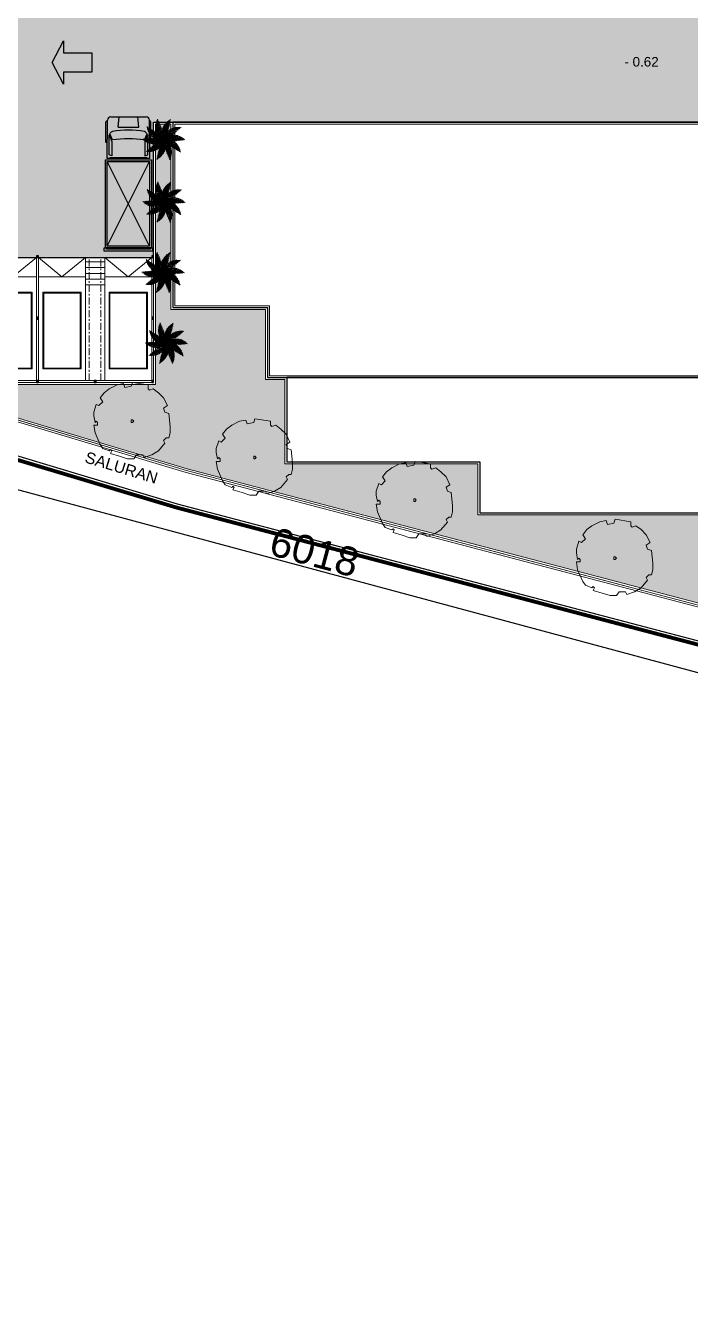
# Model space of a CAD drawing. Header units: inches. Extents: x 139 to 559, y -1 to 295.
# Drawn here: x 195 to 229.7, y 58 to 124.3 of the extents above; entities that cross this region are included whole.
import ezdxf

# ---------------------------------------------------------------- set-up
doc = ezdxf.new("R2010")
doc.units = ezdxf.units.IN
doc.header["$MEASUREMENT"] = 0
doc.linetypes.add('ACAD_ISO10W100', pattern=[18, 12, -3, 0, -3])
doc.layers.get('defpoints').update_dxf_attribs({"color": 1})
for name, color, linetype, lineweight in [('ars', 11, 'Continuous', 0), ('ARSIR BETON', 8, 'Continuous', 5), ('ARSIR KOLOM', 8, 'Continuous', 13), ('ATAP', 3, 'Continuous', 20), ('DINDING2', 146, 'Continuous', 5), ('KOL', 1, 'Continuous', 30), ('lan', 7, 'Continuous', 15), ('NOT', 7, 'Continuous', 20), ('POHON', 98, 'Continuous', 5), ('RUMPUT', 93, 'Continuous', 0), ('SANITAIR', 15, 'Continuous', 9), ('u', 6, 'Continuous', 20)]:
    doc.layers.add(name, color=color, linetype=linetype, lineweight=lineweight)
for name, color, linetype in [('batas', 6, 'Continuous'), ('dinding', 3, 'Continuous'), ('FURNITURE', 68, 'Continuous'), ('LANTAI', 57, 'Continuous')]:
    doc.layers.add(name, color=color, linetype=linetype)
doc.layers.add('POLYLINE TPAK', color=4, linetype='Continuous', lineweight=20, plot=False)
doc.styles.get("Standard").update_dxf_attribs({"font": 'arial.ttf'})
doc.dimstyles.new('sk-100 (SITE)', dxfattribs={"dimtxt": 1.5, "dimasz": 0.2, "dimexe": 0.2, "dimexo": 0, "dimgap": 0.1, "dimtad": 1, "dimdec": 0, "dimlfac": 100, "dimzin": 0, "dimdsep": 46, "dimtxsty": 'Standard', "dimblk": 'OBLIQUE', "dimcen": 0.09, "dimadec": 0, "dimazin": 0, "dimtfac": 1, "dimtdec": 0, "dimtofl": 0, "dimtmove": 0, "dimatfit": 3, "dimldrblk": 'OBLIQUE', "dimfxl": 1, "dimtolj": 1, "dimtzin": 0, "dimarcsym": 0})

# ---------------------------------------------------------------- blocks, each defined once
blk = doc.blocks.new('_Oblique')
at = {"color": 0, "linetype": 'ByBlock', "lineweight": -2}
blk.add_line((-0.5, -0.5), (0.5, 0.5), dxfattribs=at)
blk = doc.blocks.new('*D206')
at = {"layer": 'defpoints', "color": 0}
for p in [(181.172, 105.258), (239.286, 89.634), (238.907, 88.227)]:
    blk.add_point(p, dxfattribs=at)
at = {"layer": 'u', "color": 0, "lineweight": -2}
for p, q in [((181.172, 105.258), (180.741, 103.658)), ((180.793, 103.851), (238.907, 88.227)), ((239.286, 89.634), (238.855, 88.034))]:
    blk.add_line(p, q, dxfattribs=at)
at = {"layer": 'u', "color": 0, "lineweight": -2, "xscale": 0.2, "yscale": 0.2, "zscale": 0.2}
for p, rotation in [((180.793, 103.851), 164.9518087834947), ((238.907, 88.227), 344.9518087834947)]:
    blk.add_blockref('_Oblique', p, dxfattribs=dict(at, rotation=rotation))
at = {"layer": 'u', "color": 0, "insert": (210.075, 96.875), "char_height": 1.5, "attachment_point": 5, "rotation": 344.95181}
blk.add_mtext('\\A1;6018', dxfattribs=at)
blk = doc.blocks.new('K 10.10')
at = {"layer": 'ars'}
h = blk.add_hatch(dxfattribs=at)
h.set_pattern_fill('_USER', color=256, scale=0.05, angle=45, double=1, pattern_type=0)
h.set_pattern_definition([(45, (0, 0), (-0.035355339, 0.035355339), []), (135, (0, 0), (-0.035355339, -0.035355339), [])])
h.paths.add_polyline_path([(1560.538, 1380.407), (1560.638, 1380.407), (1560.638, 1380.507), (1560.538, 1380.507)])
at = {"layer": 'KOL'}
blk.add_lwpolyline([(1560.538, 1380.407), (1560.638, 1380.407), (1560.638, 1380.507), (1560.538, 1380.507)], close=True, dxfattribs=at)
blk = doc.blocks.new('BAK SAMPAH')
at = {"layer": 'lan'}
for p, q in [((1601.279, 1476.454), (1601.279, 1470.054)), ((1602.279, 1476.454), (1602.279, 1470.054)), ((1601.279, 1471.475), (1602.279, 1471.475)), ((1598.83, 1471.054), (1601.279, 1471.054)), ((1601.279, 1471.175), (1602.279, 1471.175)), ((1601.279, 1470.875), (1602.279, 1470.875)), ((1602.279, 1471.054), (1604.73, 1471.054)), ((1598.83, 1470.054), (1604.73, 1470.054)), ((1601.279, 1470.575), (1602.279, 1470.575)), ((1601.279, 1470.275), (1602.279, 1470.275))]:
    blk.add_line(p, q, dxfattribs=at)
at = {"layer": 'lan', "linetype": 'ACAD_ISO10W100', "ltscale": 0.03}
for p, q in [((1601.479, 1470.154), (1601.479, 1476.454)), ((1602.079, 1476.454), (1602.079, 1470.154))]:
    blk.add_line(p, q, dxfattribs=at)
at = {"layer": 'lan'}
for points in [[(1598.73, 1469.954), (1598.73, 1476.554), (1604.83, 1476.554), (1604.83, 1469.954)], [(1598.83, 1469.954), (1598.83, 1476.454), (1604.73, 1476.454), (1604.73, 1469.954)], [(1598.83, 1470.054), (1600.055, 1471.054), (1601.279, 1470.054)], [(1602.279, 1470.054), (1603.505, 1471.054), (1604.73, 1470.054)]]:
    blk.add_lwpolyline(points, dxfattribs=at)
for p in [(38.192, 96.047), (41.192, 96.047), (44.192, 96.047), (38.192, 92.747), (44.192, 92.747), (38.192, 89.547), (44.192, 89.547)]:
    blk.add_blockref('K 10.10', p, dxfattribs=at)
blk = doc.blocks.new('SAMPAH')
at = {"layer": 'ars'}
for points in [[(-1.9, 5.723), (-1.9, 3.723), (-5.9, 3.723), (-5.9, 5.723), (-1.9, 5.723)], [(-1.9, 0.274), (-1.9, 2.274), (-5.9, 2.274), (-5.9, 0.274), (-1.9, 0.274)], [(-1.9, -0.277), (-1.9, -2.277), (-5.9, -2.277), (-5.9, -0.277), (-1.9, -0.277)], [(-1.9, -5.726), (-1.9, -3.726), (-5.9, -3.726), (-5.9, -5.726), (-1.9, -5.726)]]:
    blk.add_lwpolyline(points, dxfattribs=at)
for points in [[(-1.95, 5.673), (-1.95, 3.773), (-5.85, 3.773), (-5.85, 5.673)], [(-1.95, 0.324), (-1.95, 2.224), (-5.85, 2.224), (-5.85, 0.324)], [(-1.95, -0.327), (-1.95, -2.227), (-5.85, -2.227), (-5.85, -0.327)], [(-1.95, -5.676), (-1.95, -3.776), (-5.85, -3.776), (-5.85, -5.676)]]:
    blk.add_lwpolyline(points, close=True, dxfattribs=at)
at = {"layer": 'lan', "rotation": 89.9999999999973}
for p in [(1469.954, -1598.78), (1469.954, -1604.78)]:
    blk.add_blockref('BAK SAMPAH', p, dxfattribs=at)
blk = doc.blocks.new('A$C062F6B63')
for p, q in [((-118.8, 0), (118.8, 0)), ((-118.8, -16.2), (-118.8, 0)), ((118.8, 0), (118.8, -16.2)), ((-113.4, -16.2), (-118.8, -16.2)), ((-113.4, -450.2), (-113.4, -16.2)), ((-113.4, -16.2), (113.4, -16.2)), ((-108, -10.8), (108, -10.8)), ((-108, -16.2), (-108, -10.8)), ((-104, -25.6), (104, -440.8)), ((104, -25.6), (-104, -440.8)), ((108, -10.8), (108, -16.2)), ((113.4, -16.2), (113.4, -450.2)), ((118.8, -16.2), (113.4, -16.2)), ((113.4, -450.2), (-113.4, -450.2)), ((-105.3, -455.6), (105.3, -455.6)), ((-105.3, -455.6), (-102.8, -644.8)), ((-81, -469.1), (-94.5, -474.5)), ((-94.5, -474.5), (-94.5, -571.7)), ((91.8, -461), (-91.8, -461)), ((-81, -539.3), (-81, -469.1)), ((81, -469.1), (94.5, -474.5)), ((81, -539.3), (81, -469.1)), ((94.5, -474.5), (94.5, -571.7)), ((105.3, -455.6), (102.8, -644.8)), ((-105.3, -531.2), (-110.7, -536.6)), ((-110.7, -536.6), (-110.7, -636.5)), ((-94.5, -571.7), (-81, -539.3)), ((-78.3, -547.4), (-91.3, -577.8)), ((78.3, -547.4), (91.3, -577.8)), ((94.5, -571.7), (81, -539.3)), ((105.3, -531.2), (110.7, -536.6)), ((110.7, -536.6), (110.7, -636.5)), ((-91.8, -577.1), (-89.1, -581.4)), ((51.3, -609.5), (-51.3, -609.5)), ((-51.3, -609.5), (-45.9, -660.8)), ((51.3, -609.5), (45.9, -660.8)), ((91.8, -577.1), (89.1, -581.4)), ((-110.7, -636.5), (-102.8, -644.4)), ((86.6, -660.8), (-86.6, -660.8)), ((110.7, -636.5), (102.8, -644.4))]:
    blk.add_line(p, q)
blk.add_lwpolyline([(-104, -25.6), (104, -25.6), (104, -440.8), (-104, -440.8)], close=True)
for centre, radius, start, end in [((0, 17.6), 570.4, 262.10963, 277.89037), ((-75.4, -572.7), 16.2, 212.47119, 259.2047), ((0, -177.2), 418.8, 259.2047, 280.7953), ((75.4, -572.7), 16.2, 280.7953, 327.52881), ((-86.6, -644.6), 16.2, 180.75385, 270), ((86.6, -644.6), 16.2, 270, 359.24615)]:
    blk.add_arc(centre, radius, start, end)
blk = doc.blocks.new('A$C08441736')
at = {"color": 60}
for p, q in [((-0.435, 0.608), (-0.472, 0.616)), ((-0.373, 0.564), (-0.453, 0.582)), ((-0.441, 0.612), (-0.43, 0.629)), ((-0.323, 0.523), (-0.434, 0.548)), ((-0.415, 0.594), (-0.397, 0.621)), ((-0.28, 0.483), (-0.414, 0.513)), ((-0.389, 0.576), (-0.365, 0.611)), ((-0.363, 0.556), (-0.333, 0.602)), ((-0.338, 0.536), (-0.305, 0.587)), ((-0.314, 0.514), (-0.276, 0.572)), ((-0.29, 0.492), (-0.248, 0.556)), ((-0.709, 0.236), (-0.744, 0.221)), ((-0.717, 0.236), (-0.718, 0.256)), ((-0.634, 0.237), (-0.709, 0.205)), ((-0.685, 0.237), (-0.686, 0.269)), ((-0.569, 0.233), (-0.673, 0.188)), ((-0.653, 0.237), (-0.655, 0.28)), ((-0.511, 0.226), (-0.637, 0.172)), ((-0.621, 0.236), (-0.623, 0.292)), ((-0.458, 0.217), (-0.6, 0.156)), ((-0.589, 0.235), (-0.591, 0.295)), ((-0.409, 0.206), (-0.562, 0.14)), ((-0.556, 0.232), (-0.559, 0.301)), ((-0.524, 0.228), (-0.527, 0.304)), ((-0.364, 0.193), (-0.525, 0.125)), ((-0.438, -0.068), (-0.5, 0.01)), ((-0.492, 0.223), (-0.495, 0.306)), ((-0.322, 0.18), (-0.486, 0.109)), ((-0.406, -0.057), (-0.471, 0.025)), ((-0.459, 0.217), (-0.463, 0.306)), ((-0.282, 0.165), (-0.447, 0.094)), ((-0.374, -0.046), (-0.441, 0.038)), ((-0.427, 0.21), (-0.431, 0.305)), ((-0.34, -0.036), (-0.409, 0.05)), ((-0.244, 0.15), (-0.408, 0.079)), ((-0.394, 0.202), (-0.399, 0.302)), ((-0.243, 0.445), (-0.394, 0.479)), ((-0.306, -0.027), (-0.377, 0.061)), ((-0.362, 0.193), (-0.367, 0.297)), ((-0.272, -0.02), (-0.343, 0.07)), ((-0.329, 0.182), (-0.334, 0.29)), ((-0.236, -0.013), (-0.308, 0.077)), ((-0.297, 0.171), (-0.302, 0.281)), ((-0.264, 0.158), (-0.269, 0.271)), ((-0.712, -0.226), (-0.732, -0.259)), ((-0.719, -0.231), (-0.731, -0.215)), ((-0.693, -0.211), (-0.713, -0.186)), ((-0.668, -0.192), (-0.694, -0.159)), ((-0.652, -0.181), (-0.694, -0.251)), ((-0.641, -0.174), (-0.676, -0.13)), ((-0.597, -0.146), (-0.655, -0.243)), ((-0.614, -0.156), (-0.652, -0.109)), ((-0.586, -0.139), (-0.629, -0.086)), ((-0.546, -0.117), (-0.616, -0.235)), ((-0.558, -0.124), (-0.606, -0.064)), ((-0.529, -0.109), (-0.581, -0.044)), ((-0.498, -0.094), (-0.577, -0.226)), ((-0.499, -0.094), (-0.555, -0.024)), ((-0.452, -0.074), (-0.537, -0.217)), ((-0.469, -0.081), (-0.528, -0.007)), ((-0.408, -0.057), (-0.498, -0.207)), ((-0.405, -0.487), (-0.464, -0.471)), ((-0.392, -0.457), (-0.459, -0.439)), ((-0.366, -0.044), (-0.458, -0.197)), ((-0.379, -0.428), (-0.452, -0.408)), ((-0.364, -0.399), (-0.444, -0.377)), ((-0.348, -0.37), (-0.435, -0.346)), ((-0.332, -0.341), (-0.423, -0.316)), ((-0.325, -0.032), (-0.417, -0.187)), ((-0.314, -0.313), (-0.41, -0.286)), ((-0.397, -0.469), (-0.387, -0.582)), ((-0.295, -0.285), (-0.396, -0.257)), ((-0.275, -0.257), (-0.379, -0.228)), ((-0.285, -0.023), (-0.376, -0.175)), ((-0.373, -0.416), (-0.36, -0.552)), ((-0.254, -0.229), (-0.361, -0.2)), ((-0.348, -0.368), (-0.334, -0.522)), ((-0.232, -0.202), (-0.341, -0.172)), ((-0.247, -0.015), (-0.335, -0.163)), ((-0.322, -0.326), (-0.307, -0.492)), ((-0.297, -0.286), (-0.281, -0.46)), ((-0.27, -0.25), (-0.254, -0.429)), ((-0.417, -0.517), (-0.47, -0.503)), ((-0.427, -0.548), (-0.468, -0.536)), ((-0.437, -0.578), (-0.468, -0.57)), ((-0.446, -0.609), (-0.466, -0.604)), ((-0.444, -0.601), (-0.44, -0.64)), ((-0.421, -0.529), (-0.414, -0.611))]:
    blk.add_line(p, q, dxfattribs=at)
at = {"color": 82}
for p, q in [((-0.267, 0.469), (-0.221, 0.539)), ((-0.244, 0.446), (-0.195, 0.52)), ((-0.222, 0.421), (-0.17, 0.5)), ((0.072, 0.362), (-0.046, 0.496)), ((0.071, 0.406), (-0.044, 0.537)), ((0.069, 0.453), (-0.04, 0.578)), ((0.065, 0.502), (-0.037, 0.619)), ((0.057, 0.555), (-0.033, 0.659)), ((0.046, 0.613), (-0.029, 0.698)), ((0.029, 0.676), (-0.025, 0.737)), ((0.006, 0.747), (-0.02, 0.776)), ((0.003, 0.755), (0.022, 0.762)), ((0.014, 0.725), (0.044, 0.736)), ((0.024, 0.694), (0.064, 0.709)), ((0.033, 0.663), (0.085, 0.683)), ((0.041, 0.632), (0.098, 0.654)), ((0.048, 0.601), (0.113, 0.625)), ((0.055, 0.569), (0.126, 0.596)), ((0.06, 0.537), (0.138, 0.566)), ((0.065, 0.504), (0.148, 0.535)), ((0.068, 0.471), (0.157, 0.504)), ((-0.21, 0.407), (-0.373, 0.444)), ((-0.208, 0.133), (-0.367, 0.065)), ((-0.181, 0.371), (-0.351, 0.409)), ((-0.155, 0.335), (-0.329, 0.374)), ((-0.174, 0.116), (-0.327, 0.051)), ((-0.131, 0.299), (-0.306, 0.339)), ((-0.142, 0.098), (-0.291, 0.034)), ((-0.11, 0.265), (-0.283, 0.304)), ((-0.199, -0.007), (-0.271, 0.082)), ((-0.09, 0.23), (-0.259, 0.269)), ((-0.111, 0.08), (-0.243, 0.023)), ((-0.073, 0.196), (-0.235, 0.233)), ((-0.162, -0.003), (-0.232, 0.085)), ((-0.057, 0.163), (-0.216, 0.199)), ((-0.198, 0.128), (-0.204, 0.243)), ((-0.081, 0.06), (-0.201, 0.009)), ((-0.2, 0.395), (-0.145, 0.479)), ((-0.123, 0), (-0.191, 0.085)), ((-0.043, 0.13), (-0.183, 0.161)), ((-0.179, 0.369), (-0.122, 0.456)), ((-0.166, 0.111), (-0.171, 0.225)), ((-0.101, 0.001), (-0.168, -0.11)), ((-0.159, 0.341), (-0.1, 0.431)), ((-0.03, 0.097), (-0.157, 0.125)), ((-0.053, 0.041), (-0.157, -0.004)), ((-0.083, 0.002), (-0.148, 0.083)), ((-0.14, 0.313), (-0.079, 0.405)), ((-0.133, 0.093), (-0.138, 0.205)), ((-0.019, 0.064), (-0.129, 0.089)), ((-0.035, -0.024), (-0.128, 0.002)), ((-0.067, 0.002), (-0.125, -0.096)), ((-0.121, 0.283), (-0.059, 0.377)), ((-0.026, 0.021), (-0.113, -0.017)), ((-0.1, 0.072), (-0.105, 0.181)), ((-0.103, 0.252), (-0.04, 0.348)), ((-0.042, 0.002), (-0.102, 0.077)), ((-0.009, 0.032), (-0.101, 0.053)), ((-0.085, 0.22), (-0.022, 0.316)), ((0, 0), (-0.082, 0.023)), ((-0.033, 0.001), (-0.082, -0.08)), ((0, 0), (-0.072, 0.016)), ((-0.066, 0.05), (-0.071, 0.154)), ((-0.069, 0.187), (-0.006, 0.283)), ((0.049, 0.165), (-0.058, 0.288)), ((0.041, 0.13), (-0.054, 0.238)), ((0.056, 0.202), (-0.053, 0.326)), ((-0.053, 0.153), (0.009, 0.247)), ((0.032, 0.096), (-0.053, 0.194)), ((0, 0), (-0.053, 0.066)), ((0.062, 0.239), (-0.052, 0.37)), ((0.022, 0.063), (-0.052, 0.148)), ((0.012, 0.031), (-0.051, 0.102)), ((0.067, 0.278), (-0.05, 0.412)), ((0, 0), (-0.049, 0.056)), ((0.07, 0.319), (-0.048, 0.454)), ((-0.038, 0.117), (0.022, 0.208)), ((-0.033, 0.026), (-0.038, 0.122)), ((-0.024, 0.08), (0.033, 0.167)), ((-0.012, 0.041), (0.041, 0.121)), ((0, 0), (-0.007, 0.074)), ((0, 0), (-0.004, 0.085)), ((0, 0), (0.047, 0.071)), ((0, 0), (0.038, 0.064)), ((0, 0), (0.079, 0.03)), ((0, 0), (0.068, 0.029)), ((0.015, 0.04), (0.105, 0.074)), ((0.028, 0.018), (0.019, 0.113)), ((0.026, -0.021), (0.113, 0.017)), ((0.027, 0.079), (0.125, 0.115)), ((0.033, -0.001), (0.082, 0.08)), ((0.035, 0.024), (0.128, -0.002)), ((0.038, 0.117), (0.14, 0.156)), ((0.055, 0.038), (0.045, 0.151)), ((0.047, 0.155), (0.152, 0.194)), ((0.053, -0.041), (0.157, 0.004)), ((0.055, 0.192), (0.162, 0.232)), ((0.061, 0.228), (0.168, 0.269)), ((0.065, 0.264), (0.172, 0.305)), ((0.067, -0.002), (0.125, 0.096)), ((0.068, 0.048), (0.169, 0.02)), ((0.069, 0.3), (0.174, 0.34)), ((0.07, 0.438), (0.164, 0.473)), ((0.071, 0.335), (0.174, 0.374)), ((0.083, 0.059), (0.071, 0.188)), ((0.072, 0.404), (0.169, 0.44)), ((0.072, 0.37), (0.173, 0.407)), ((0.11, 0.081), (0.097, 0.224)), ((0.1, 0.072), (0.205, 0.043)), ((0.101, -0.001), (0.168, 0.11)), ((0.137, 0.105), (0.122, 0.267)), ((0.123, 0), (0.191, -0.085)), ((0.137, 0.001), (0.21, 0.125)), ((0.164, 0.13), (0.149, 0.295)), ((0.162, 0.003), (0.232, -0.085)), ((0.191, 0.157), (0.175, 0.329)), ((0.218, 0.186), (0.202, 0.363)), ((-0.208, -0.176), (-0.318, -0.145)), ((-0.209, -0.009), (-0.294, -0.151)), ((-0.183, -0.149), (-0.294, -0.119)), ((-0.157, -0.123), (-0.267, -0.093)), ((-0.173, -0.004), (-0.256, -0.144)), ((-0.244, -0.217), (-0.228, -0.396)), ((-0.129, -0.098), (-0.238, -0.068)), ((-0.218, -0.186), (-0.202, -0.363)), ((-0.137, -0.001), (-0.21, -0.125)), ((-0.1, -0.072), (-0.205, -0.043)), ((-0.191, -0.157), (-0.175, -0.329)), ((-0.069, -0.3), (-0.174, -0.34)), ((-0.071, -0.335), (-0.174, -0.374)), ((-0.072, -0.37), (-0.173, -0.407)), ((-0.065, -0.264), (-0.172, -0.305)), ((-0.068, -0.048), (-0.169, -0.02)), ((-0.072, -0.404), (-0.169, -0.44)), ((-0.061, -0.228), (-0.168, -0.269)), ((-0.164, -0.13), (-0.149, -0.295)), ((-0.07, -0.438), (-0.164, -0.473)), ((-0.055, -0.192), (-0.162, -0.232)), ((-0.068, -0.471), (-0.157, -0.504)), ((-0.047, -0.155), (-0.152, -0.194)), ((-0.038, -0.117), (-0.14, -0.156)), ((-0.137, -0.105), (-0.122, -0.267)), ((-0.027, -0.079), (-0.125, -0.115)), ((-0.11, -0.081), (-0.097, -0.224)), ((-0.015, -0.04), (-0.105, -0.074)), ((-0.083, -0.059), (-0.071, -0.188)), ((0, 0), (-0.079, -0.03)), ((-0.072, -0.362), (0.046, -0.496)), ((-0.071, -0.406), (0.044, -0.537)), ((-0.07, -0.319), (0.048, -0.454)), ((-0.069, -0.453), (0.04, -0.578)), ((0, 0), (-0.068, -0.029)), ((-0.067, -0.278), (0.05, -0.412)), ((-0.062, -0.239), (0.052, -0.37)), ((-0.056, -0.202), (0.053, -0.326)), ((-0.055, -0.038), (-0.045, -0.151)), ((-0.049, -0.165), (0.058, -0.288)), ((0, 0), (-0.047, -0.071)), ((0.012, -0.041), (-0.041, -0.121)), ((-0.041, -0.13), (0.054, -0.238)), ((0, 0), (-0.038, -0.064)), ((0.024, -0.08), (-0.033, -0.167)), ((-0.032, -0.096), (0.053, -0.194)), ((-0.028, -0.018), (-0.019, -0.113)), ((-0.022, -0.063), (0.052, -0.148)), ((0.038, -0.117), (-0.022, -0.208)), ((-0.012, -0.031), (0.051, -0.102)), ((0.053, -0.153), (-0.009, -0.247)), ((0, 0), (0.072, -0.016)), ((0, 0), (0.004, -0.085)), ((0, 0), (0.053, -0.066)), ((0, 0), (0.082, -0.023)), ((0, 0), (0.007, -0.074)), ((0, 0), (0.049, -0.056)), ((0.069, -0.187), (0.006, -0.283)), ((0.009, -0.032), (0.101, -0.053)), ((0.019, -0.064), (0.129, -0.089)), ((0.085, -0.22), (0.022, -0.316)), ((0.03, -0.097), (0.157, -0.125)), ((0.033, -0.026), (0.038, -0.122)), ((0.103, -0.252), (0.04, -0.348)), ((0.042, -0.002), (0.102, -0.077)), ((0.043, -0.13), (0.183, -0.161)), ((0.057, -0.163), (0.216, -0.199)), ((0.121, -0.283), (0.059, -0.377)), ((0.066, -0.05), (0.071, -0.154)), ((0.14, -0.313), (0.079, -0.405)), ((0.081, -0.06), (0.201, -0.009)), ((0.083, -0.002), (0.148, -0.083)), ((0.1, -0.072), (0.105, -0.181)), ((0.133, -0.093), (0.138, -0.205)), ((0.166, -0.111), (0.171, -0.225)), ((0.198, -0.128), (0.204, -0.243)), ((-0.065, -0.504), (-0.148, -0.535)), ((-0.06, -0.537), (-0.138, -0.566)), ((-0.055, -0.569), (-0.126, -0.596)), ((-0.048, -0.601), (-0.113, -0.625)), ((-0.041, -0.632), (-0.098, -0.654)), ((-0.033, -0.663), (-0.085, -0.683)), ((-0.065, -0.502), (0.037, -0.619)), ((-0.024, -0.694), (-0.064, -0.709)), ((-0.057, -0.555), (0.033, -0.659)), ((-0.046, -0.613), (0.029, -0.698)), ((-0.014, -0.725), (-0.044, -0.736)), ((-0.029, -0.676), (0.025, -0.737)), ((-0.003, -0.755), (-0.022, -0.762)), ((-0.006, -0.747), (0.02, -0.776))]:
    blk.add_line(p, q, dxfattribs=at)
for p, q in [((0.322, 0.326), (0.307, 0.492)), ((0.348, 0.368), (0.334, 0.522)), ((0.373, 0.416), (0.36, 0.552)), ((0.397, 0.469), (0.387, 0.582)), ((0.405, 0.487), (0.464, 0.471)), ((0.421, 0.529), (0.414, 0.611)), ((0.417, 0.517), (0.47, 0.503)), ((0.427, 0.548), (0.468, 0.536)), ((0.437, 0.578), (0.468, 0.57)), ((0.444, 0.601), (0.44, 0.64)), ((0.446, 0.609), (0.466, 0.604)), ((0.157, 0.123), (0.267, 0.093)), ((0.183, 0.149), (0.294, 0.119)), ((0.199, 0.007), (0.271, -0.082)), ((0.208, 0.176), (0.318, 0.145)), ((0.209, 0.009), (0.294, 0.151)), ((0.232, 0.202), (0.341, 0.172)), ((0.236, 0.013), (0.308, -0.077)), ((0.247, 0.015), (0.335, 0.163)), ((0.27, 0.25), (0.254, 0.429)), ((0.254, 0.229), (0.361, 0.2)), ((0.272, 0.02), (0.343, -0.07)), ((0.275, 0.257), (0.379, 0.228)), ((0.297, 0.286), (0.281, 0.46)), ((0.285, 0.023), (0.376, 0.175)), ((0.295, 0.285), (0.396, 0.257)), ((0.306, 0.027), (0.377, -0.061)), ((0.314, 0.313), (0.41, 0.286)), ((0.325, 0.032), (0.417, 0.187)), ((0.332, 0.341), (0.423, 0.316)), ((0.34, 0.036), (0.409, -0.05)), ((0.348, 0.37), (0.435, 0.346)), ((0.364, 0.399), (0.444, 0.377)), ((0.366, 0.044), (0.458, 0.197)), ((0.374, 0.046), (0.441, -0.038)), ((0.379, 0.428), (0.452, 0.408)), ((0.392, 0.457), (0.459, 0.439)), ((0.406, 0.057), (0.471, -0.025)), ((0.408, 0.057), (0.498, 0.207)), ((0.438, 0.068), (0.5, -0.01)), ((0.452, 0.074), (0.537, 0.217)), ((0.469, 0.081), (0.528, 0.007)), ((0.498, 0.094), (0.577, 0.226)), ((0.499, 0.094), (0.555, 0.024)), ((0.529, 0.109), (0.581, 0.044)), ((0.546, 0.117), (0.616, 0.235)), ((0.558, 0.124), (0.606, 0.064)), ((0.586, 0.139), (0.629, 0.086)), ((0.597, 0.146), (0.655, 0.243)), ((0.614, 0.156), (0.652, 0.109)), ((0.641, 0.174), (0.676, 0.13)), ((0.652, 0.181), (0.694, 0.251)), ((0.668, 0.192), (0.694, 0.159)), ((0.693, 0.211), (0.713, 0.186)), ((0.712, 0.226), (0.732, 0.259)), ((0.719, 0.231), (0.731, 0.215)), ((0.09, -0.23), (0.259, -0.269)), ((0.159, -0.341), (0.1, -0.431)), ((0.11, -0.265), (0.283, -0.304)), ((0.179, -0.369), (0.122, -0.456)), ((0.131, -0.299), (0.306, -0.339)), ((0.142, -0.098), (0.291, -0.034)), ((0.2, -0.395), (0.145, -0.479)), ((0.155, -0.335), (0.329, -0.374)), ((0.222, -0.421), (0.17, -0.5)), ((0.174, -0.116), (0.327, -0.051)), ((0.181, -0.371), (0.351, -0.409)), ((0.244, -0.446), (0.195, -0.52)), ((0.208, -0.133), (0.367, -0.065)), ((0.21, -0.407), (0.373, -0.444)), ((0.267, -0.469), (0.221, -0.539)), ((0.243, -0.445), (0.394, -0.479)), ((0.244, -0.15), (0.408, -0.079)), ((0.264, -0.158), (0.269, -0.271)), ((0.282, -0.165), (0.447, -0.094)), ((0.297, -0.171), (0.302, -0.281)), ((0.322, -0.18), (0.486, -0.109)), ((0.329, -0.182), (0.334, -0.29)), ((0.362, -0.193), (0.367, -0.297)), ((0.364, -0.193), (0.525, -0.125)), ((0.394, -0.202), (0.399, -0.302)), ((0.409, -0.206), (0.562, -0.14)), ((0.427, -0.21), (0.431, -0.305)), ((0.458, -0.217), (0.6, -0.156)), ((0.459, -0.217), (0.463, -0.306)), ((0.492, -0.223), (0.495, -0.306)), ((0.511, -0.226), (0.637, -0.172)), ((0.524, -0.228), (0.527, -0.304)), ((0.556, -0.232), (0.559, -0.301)), ((0.569, -0.233), (0.673, -0.188)), ((0.589, -0.235), (0.591, -0.295)), ((0.621, -0.236), (0.623, -0.292)), ((0.634, -0.237), (0.709, -0.205)), ((0.653, -0.237), (0.655, -0.28)), ((0.685, -0.237), (0.686, -0.269)), ((0.709, -0.236), (0.744, -0.221)), ((0.717, -0.236), (0.718, -0.256)), ((0.29, -0.492), (0.248, -0.556)), ((0.314, -0.514), (0.276, -0.572)), ((0.28, -0.483), (0.414, -0.513)), ((0.338, -0.536), (0.305, -0.587)), ((0.323, -0.523), (0.434, -0.548)), ((0.363, -0.556), (0.333, -0.602)), ((0.389, -0.576), (0.365, -0.611)), ((0.373, -0.564), (0.453, -0.582)), ((0.415, -0.594), (0.397, -0.621)), ((0.441, -0.612), (0.43, -0.629)), ((0.435, -0.608), (0.472, -0.616))]:
    blk.add_line(p, q)
at = {"color": 85}
blk.add_line((-0.231, 0.144), (-0.236, 0.258), dxfattribs=at)
at = {"color": 106}
for p, q in [((0.129, 0.098), (0.238, 0.068)), ((0.173, 0.004), (0.256, 0.144)), ((0.244, 0.217), (0.228, 0.396)), ((0.073, -0.196), (0.235, -0.233)), ((0.111, -0.08), (0.243, -0.023)), ((0.231, -0.144), (0.236, -0.258))]:
    blk.add_line(p, q, dxfattribs=at)
at = {"color": 82}
for centre, start, end in [((-1.013, -0.265), 14.6598, 59.6829), ((-0.975, 0.381), 338.6598, 23.6829), ((-0.664, -0.81), 50.6598, 95.6829), ((-0.061, -1.045), 86.6598, 131.6829), ((0.565, -0.882), 122.6598, 167.6829), ((0.975, -0.381), 158.6598, 203.6829)]:
    blk.add_arc(centre, 1.047, start, end, dxfattribs=at)
for centre, start, end in [((-0.565, 0.882), 302.6598, 347.6829), ((0.061, 1.045), 266.6598, 311.6829), ((0.664, 0.81), 230.6598, 275.6829), ((1.013, 0.265), 194.6598, 239.6829)]:
    blk.add_arc(centre, 1.047, start, end)
blk = doc.blocks.new('PHN-1')
at = {"linetype": 'Continuous'}
for points in [[(886.643, -157.758), (886.912, -158.365), (886.98, -158.77), (886.777, -158.77), (886.777, -158.905), (886.845, -158.972), (886.912, -158.905), (886.98, -159.242), (886.98, -159.444), (886.845, -159.848), (886.71, -159.781), (886.508, -159.983), (886.643, -160.185), (886.44, -160.455), (886.171, -160.657), (885.766, -160.86), (885.429, -160.927), (885.362, -160.725), (885.025, -160.792), (884.957, -160.994), (884.148, -160.86), (884.148, -160.657), (884.081, -160.59), (883.878, -160.657), (883.609, -160.455), (883.339, -160.185), (883.137, -159.781), (883.339, -159.646), (883.272, -159.444), (883.069, -159.376), (883.002, -158.702), (883.002, -158.365), (883.069, -158.096), (883.204, -158.096), (883.339, -157.961), (883.272, -157.826), (883.609, -157.421), (883.946, -157.219), (884.35, -157.084), (884.418, -157.219), (884.755, -157.219), (884.89, -157.017), (885.227, -157.017), (885.631, -157.152), (886.103, -157.287), (886.036, -157.421), (886.103, -157.489), (886.171, -157.421), (886.508, -157.556), (886.643, -157.758)], [(884.89, -158.972), (884.89, -158.972), (884.957, -158.905), (885.025, -158.905), (885.025, -158.972), (885.025, -159.039), (885.025, -159.039), (884.957, -159.039), (884.89, -158.972)]]:
    blk.add_lwpolyline(points, dxfattribs=at)

msp = doc.modelspace()

# ---------------------------------------------------------------- hatches: boundary and pattern name
at = {"layer": 'ARSIR BETON'}
h = msp.add_hatch(dxfattribs=at)
h.set_pattern_fill('AR-HBONE', color=256, scale=0.004, style=0)
h.set_pattern_definition([(45, (37.0798, 226.14725), (6e-17, 0.5747364), [1.2192, -0.4064]), (135, (37.36716, 226.4346), (6e-17, 0.5747364), [1.2192, -0.4064])])
edge = h.paths.add_edge_path()
edge.add_arc((191.2828, 190.0679), 14, 90, 180)
edge.add_line((177.2828, 190.0679), (177.2828, 133.2715))
edge.add_arc((191.2827, 133.2715), 14, 179.999916, 263.119193)
edge.add_line((189.6055, 119.3724), (189.6055, 112.3227))
edge.add_line((189.6055, 112.3227), (189.7055, 112.3227))
edge.add_line((189.7055, 112.3227), (189.7055, 112.2227))
edge.add_line((189.7055, 112.2227), (201.7055, 112.2227))
edge.add_line((201.7055, 112.2227), (201.7055, 119.2715))
edge.add_line((201.7055, 119.2715), (380.22, 119.2715))
edge.add_arc((380.22, 133.2715), 14, 270, 360)
edge.add_line((394.22, 133.2715), (394.22, 186.8365))
edge.add_arc((380.07, 186.8365), 14.15, 0.000016, 89.999984)
edge.add_line((380.07, 200.9865), (288.3873, 200.9865))
edge.add_arc((288.3873, 203.9865), 3, 180, 270, ccw=False)
edge.add_line((285.3873, 203.9865), (285.3986, 204.9823))
edge.add_line((285.3986, 204.9823), (271.3873, 205.1475))
edge.add_line((271.3873, 205.1475), (271.3873, 204.9086))
edge.add_arc((270.5466, 204.9086), 0.8408, 270, 359.999992, ccw=False)
edge.add_line((270.5466, 204.0679), (191.2828, 204.0679))
edge = h.paths.add_edge_path()
edge.add_line((191.2672, 197.9562), (265.7566, 197.9585))
edge.add_arc((265.7568, 189.203), 8.7555, 41.342998, 90.001695, ccw=False)
edge.add_line((272.3302, 194.9865), (332.5823, 194.9865))
edge.add_line((332.5823, 194.9865), (332.5823, 191.8715))
edge.add_line((332.5823, 191.8715), (340.1822, 191.8715))
edge.add_line((340.1822, 191.8715), (340.1822, 194.9865))
edge.add_line((340.1822, 194.9865), (380.07, 194.9865))
edge.add_arc((380.07, 186.8365), 8.15, 0, 89.999999, ccw=False)
edge.add_line((388.22, 186.8365), (388.22, 163.1715))
edge.add_line((388.22, 163.1715), (388.22, 157.7117))
edge.add_line((388.22, 157.7117), (388.22, 133.2715))
edge.add_arc((380.22, 133.2715), 8, -90, 0, ccw=False)
edge.add_line((380.22, 125.2715), (191.2828, 125.2715))
edge.add_arc((191.185, 133.1732), 7.9023, 180.123168, 270.70845, ccw=False)
edge.add_line((183.2828, 133.1562), (183.2675, 189.9541))
edge.add_arc((191.2675, 189.9563), 8, 90.001695, 180.015414, ccw=False)
at = {"layer": 'ARSIR KOLOM'}
msp.add_hatch(color=256, dxfattribs=at).paths.add_polyline_path([(196.4299, 122.3862), (197.0122, 123.5138), (197.0122, 122.8955), (198.4902, 122.8955), (198.4902, 121.877), (197.0122, 121.877), (197.0122, 121.2586)])
at = {"layer": 'RUMPUT'}
h = msp.add_hatch(dxfattribs=at)
h.set_pattern_fill('GRASS', color=256, scale=0.03, angle=356.669688, style=0)
h.set_pattern_definition([(86.6697, (37.0798, 226.14725), (-0.5066041, 0.569206), [0.142875, -0.934755]), (41.6697, (37.0798, 226.14725), (-0.5066045, 0.5692064), [0.142875, -0.619125]), (131.6697, (37.0798, 226.14725), (-0.5692064, -0.5066045), [0.142875, -0.619125])])
edge = h.paths.add_edge_path()
edge.add_arc((191.2827, 133.2715), 14.1, 228.685459, 262.758788, ccw=False)
edge.add_line((181.9741, 122.6811), (181.9741, 119.2087))
edge.add_line((181.9741, 119.2087), (188.4741, 119.2087))
edge.add_line((188.4741, 119.2087), (188.4741, 108.0087))
edge.add_line((188.4741, 108.0087), (173.7741, 108.0087))
edge.add_line((173.7741, 108.0087), (173.7741, 119.7566))
edge.add_line((173.7741, 119.7566), (173.0021, 107.7702))
edge.add_line((173.0021, 107.7702), (181.4677, 107.3411))
edge.add_line((181.4677, 107.3411), (188.8733, 105.5981))
edge.add_line((188.8733, 105.5981), (196.1641, 103.4115))
edge.add_line((196.1641, 103.4115), (203.4505, 101.2262))
edge.add_line((203.4505, 101.2262), (221.7793, 96.4053))
edge.add_line((221.7793, 96.4053), (240.1243, 91.5802))
edge.add_line((240.1243, 91.5802), (243.0256, 89.7818))
edge.add_line((243.0256, 89.7818), (243.0422, 88.8171))
edge.add_line((243.0422, 88.8171), (247.7305, 88.8171))
edge.add_line((247.7305, 88.8171), (247.7305, 98.8319))
edge.add_line((247.7305, 98.8319), (218.5805, 98.8319))
edge.add_line((218.5805, 98.8319), (218.5805, 101.4819))
edge.add_line((218.5805, 101.4819), (208.5305, 101.4819))
edge.add_line((208.5305, 101.4819), (208.5305, 105.8715))
edge.add_line((208.5305, 105.8715), (207.5305, 105.8715))
edge.add_line((207.5305, 105.8715), (207.5305, 109.5199))
edge.add_line((207.5305, 109.5199), (202.6055, 109.5199))
edge.add_line((202.6055, 109.5199), (202.6055, 119.1715))
edge.add_line((202.6055, 119.1715), (201.8055, 119.1715))
edge.add_line((201.8055, 119.1715), (201.8055, 105.6227))
edge.add_line((201.8055, 105.6227), (189.5055, 105.6227))
edge.add_line((189.5055, 105.6227), (189.5055, 119.284))

# ---------------------------------------------------------------- linework, layer by layer
msp.add_lwpolyline([(196.4299, 122.3862), (197.0122, 123.5138), (197.0122, 122.8955), (198.4902, 122.8955), (198.4902, 121.877), (197.0122, 121.877), (197.0122, 121.2586)], close=True)
at = {"layer": 'ATAP'}
for points in [[(202.7055, 119.2715), (202.7055, 109.6199), (207.5305, 109.6199), (207.6305, 109.6199), (207.6305, 105.9715), (243.154, 105.9715), (243.154, 119.2715)], [(202.8055, 119.1715), (202.8055, 109.7199), (207.5305, 109.7199), (207.7305, 109.7199), (207.7305, 106.0715), (243.054, 106.0715), (243.054, 119.1715)]]:
    msp.add_lwpolyline(points, close=True, dxfattribs=at)
at = {"layer": 'batas', "const_width": 0.2}
msp.add_lwpolyline([(165.4246, 198.7706), (171.8696, 123.3366), (170.7736, 105.7846), (181.1716, 105.2576), (188.3306, 103.5726), (202.8816, 99.2086), (239.2856, 89.6336), (240.9456, 88.6046), (241.0036, 85.2236), (241.7136, 66.9476), (241.1876, 66.8436), (243.2596, 30.4946), (241.8776, 28.0596), (242.0226, 24.3186), (260.8846, 23.7246), (261.3676, 39.0226), (262.4986, 39.1326), (262.7156, 53.6316), (273.3666, 53.6956), (273.0006, 39.1216), (282.8796, 38.7666)], dxfattribs=at)
at = {"layer": 'dinding'}
msp.add_lwpolyline([(165.6243, 198.7832), (172.0702, 123.3389), (170.9859, 105.9741), (181.1998, 105.4565), (188.3823, 103.7659), (202.9358, 99.4012), (239.3655, 89.8194), (241.1437, 88.7171), (241.2036, 85.2292), (241.9201, 66.7846), (241.3972, 66.6812), (243.4627, 30.4472), (242.0797, 28.0105), (242.2153, 24.5127), (260.691, 23.9308), (261.1733, 39.2047), (262.3013, 39.3144), (262.5186, 53.8305), (273.5717, 53.8969), (273.2055, 39.3144), (282.684, 38.9738)], dxfattribs=at)
msp.add_lwpolyline([(165.6243, 198.7832), (172.0702, 123.3389), (170.9859, 105.9741), (181.1998, 105.4565), (188.3823, 103.7659), (202.9358, 99.4012), (239.3655, 89.8194), (241.1437, 88.7171), (241.2036, 85.2292), (241.9201, 66.7846), (241.3972, 66.6812), (243.4627, 30.4472), (242.0797, 28.0105), (242.2153, 24.5127), (260.691, 23.9308), (261.1733, 39.2047), (262.3013, 39.3144), (262.5186, 53.8305), (273.5717, 53.8969), (273.2055, 39.3144), (282.684, 38.9738)], dxfattribs=at)
msp.add_lwpolyline([(207.6305, 109.6199), (207.6305, 105.9715), (243.154, 105.9715), (243.154, 119.2715), (202.7055, 119.2715), (202.7055, 109.6199)], close=True, dxfattribs=at)
at = {"layer": 'DINDING2'}
for points in [[(188.8474, 105.5014), (196.1354, 103.3157), (203.4234, 101.1299), (221.7539, 96.3086), (240.0844, 91.4873), (242.9266, 89.7255), (242.9439, 88.7171), (247.8305, 88.7171), (247.8305, 98.9319), (218.6805, 98.9319), (218.6805, 101.5819), (208.6305, 101.5819), (208.6305, 105.9715), (207.6305, 105.9715), (207.6305, 109.6199), (202.7055, 109.6199), (202.7055, 119.2715), (201.7055, 119.2715), (201.7055, 105.7227), (189.6055, 105.7227)], [(188.8733, 105.5981), (196.1641, 103.4115), (203.4505, 101.2262), (221.7793, 96.4053), (240.1243, 91.5802), (243.0256, 89.7818), (243.0422, 88.8171), (247.7305, 88.8171), (247.7305, 98.8319), (218.5805, 98.8319), (218.5805, 101.4819), (208.5305, 101.4819), (208.5305, 105.8715), (207.5305, 105.8715), (207.5305, 109.5199), (202.6055, 109.5199), (202.6055, 119.1715), (201.8055, 119.1715), (201.8055, 105.6227), (189.5055, 105.6227)]]:
    msp.add_lwpolyline(points, dxfattribs=at)
at = {"layer": 'LANTAI'}
msp.add_lwpolyline([(191.2828, 204.0679, 0.4142136), (177.2828, 190.0679), (177.2828, 133.2715, 0.3794614), (189.6055, 119.3724), (189.6055, 112.3227), (189.7055, 112.3227), (189.7055, 112.2227), (201.7055, 112.2227), (201.7055, 119.2715), (380.22, 119.2715, 0.4142136), (394.22, 133.2715), (394.22, 186.8365, 0.4142134), (380.07, 200.9865), (288.3873, 200.9865, -0.4142136), (285.3873, 203.9865), (285.3986, 204.9823), (271.3873, 205.1475), (271.3873, 204.9086, -0.4142135), (270.5466, 204.0679), (191.2828, 204.0679)], format="xyb", dxfattribs=at)
msp.add_lwpolyline([(247.8305, 118.0715), (243.154, 118.0715), (243.154, 105.9715), (208.6305, 105.9715), (208.6305, 101.5819), (218.6805, 101.5819), (218.6805, 98.9319), (247.8305, 98.9319)], close=True, dxfattribs=at)
at = {"layer": 'POLYLINE TPAK'}
msp.add_lwpolyline([(202.7055, 119.2715), (201.7055, 119.2715), (201.7055, 105.7227), (189.6055, 105.7227), (189.6055, 117.9622)], dxfattribs=at)
at = {"layer": 'SANITAIR'}
for points in [[(167.0278, 206.115), (167.3213, 198.8859), (173.7746, 123.3542), (172.7897, 107.5807), (181.4395, 107.1423), (188.8216, 105.4048), (203.3963, 101.0337), (240.0444, 91.3944), (242.8275, 89.6693), (242.903, 85.2726), (243.6752, 65.3945), (243.1786, 65.2963), (245.1884, 30.0395), (243.7971, 27.5882), (243.9188, 24.4478)], [(167.1277, 206.1191), (167.4211, 198.8922), (173.8749, 123.3553), (172.8958, 107.6754), (181.4536, 107.2417), (188.8474, 105.5014), (203.4234, 101.1299), (240.0844, 91.4873), (242.9266, 89.7255), (243.0029, 85.2754), (243.7784, 65.313), (243.2834, 65.2151), (245.2899, 30.0158), (243.8981, 27.5636), (244.0188, 24.4517)]]:
    msp.add_lwpolyline(points, dxfattribs=at)

# ---------------------------------------------------------------- block references
at = {"rotation": 90}
msp.add_blockref('SAMPAH', (195.6555, 112.3227), dxfattribs=at)
at = {"layer": 'FURNITURE', "xscale": 0.01059322033898979, "yscale": 0.01059322033898979, "zscale": 0.01059322033898332, "rotation": 180}
msp.add_blockref('A$C062F6B63', (200.3928, 112.5552), dxfattribs=at)
at = {"layer": 'POHON', "lineweight": 0, "xscale": -1.377873410171134, "yscale": 1.377873410170821, "zscale": 1.377873410170977, "rotation": 270}
for p in [(202.2267, 118.3788), (202.2417, 115.1188), (202.1998, 111.4523), (202.3662, 107.7606)]:
    msp.add_blockref('A$C08441736', p, dxfattribs=at)
at = {"layer": 'POHON', "rotation": 180.0000000000147}
for p in [(1085.5641, -55.2667), (1091.9376, -57.1629), (1100.2677, -59.3849), (1110.6887, -62.401)]:
    msp.add_blockref('PHN-1', p, dxfattribs=at)

# ---------------------------------------------------------------- texts
at = {"layer": 'NOT', "insert": (226.1243, 122.676), "char_height": 0.5, "width": 1.896698, "attachment_point": 1, "rotation": 360}
msp.add_mtext('\\pi0.084774;{\\fArial|b0|i0|c0|p18;- 0.62}', dxfattribs=at)
at = {"layer": 'NOT', "insert": (196.2459, 102.7441), "char_height": 0.591214, "attachment_point": 1, "rotation": 343.08636}
msp.add_mtext_dynamic_manual_height_columns('\\pi2.0934;SALURAN', width=7.983281, gutter_width=1, heights=[0], dxfattribs=at)

# ---------------------------------------------------------------- dimensions: what is measured, and where the dimension line sits
at = {"layer": 'u'}
dim = msp.add_aligned_dim(p1=(181.1716, 105.2576), p2=(239.2856, 89.6336), distance=-1.4568, dimstyle='sk-100 (SITE)', dxfattribs=at)
dim.commit()
dim.dimension.update_dxf_attribs({"geometry": '*D206', "text_midpoint": (210.0752, 96.875)})

doc.saveas('drawing.dxf')
